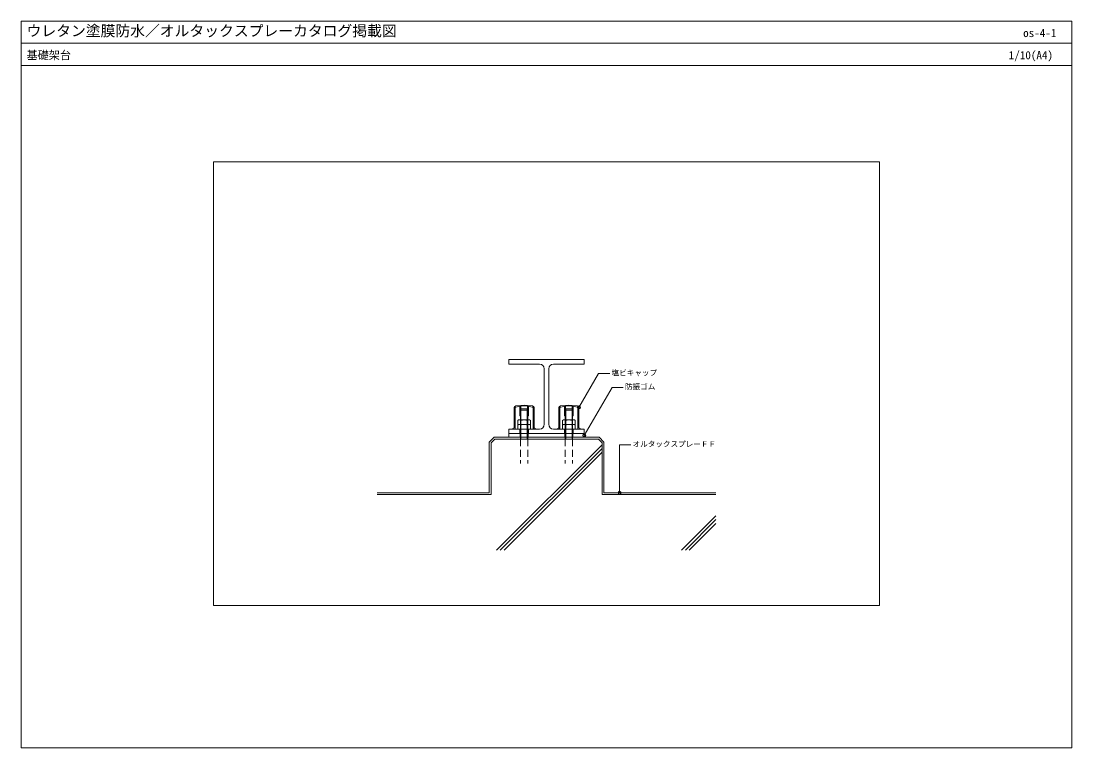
# Model space of a CAD drawing. Units: millimetres, scale not verified. Extents: x -1420 to 1420, y -983 to 982.
import ezdxf
from ezdxf.enums import TextEntityAlignment as Align

# ---------------------------------------------------------------- set-up
doc = ezdxf.new("R2010")
doc.units = ezdxf.units.MM
doc.header["$LTSCALE"] = 3
doc.linetypes.add('USER1', pattern=[9.525, 6.35, -3.175])
for name, color, linetype, lineweight in [('0-0_0', 7, 'Continuous', 18), ('0-1_WAKU', 7, 'Continuous', 18), ('0-4_KUTAI', 3, 'Continuous', 18), ('0-5_BOUSUI', 1, 'Continuous', 18), ('0-6_HATCH', 9, 'Continuous', 18), ('0-7_KANAMONO_SCREW', 4, 'Continuous', 18), ('0-9_MOJI', 7, 'Continuous', 18), ('0-D_A022KUTAI-S', 6, 'Continuous', 18)]:
    doc.layers.add(name, color=color, linetype=linetype, lineweight=lineweight)
doc.styles.add('ＭＳ ゴシック', font='')
doc.styles.get('ＭＳ ゴシック').set_extended_font_data('MS Gothic')

msp = doc.modelspace()

# ---------------------------------------------------------------- linework, layer by layer
at = {"layer": '0-0_0'}
msp.add_line((-1420.061, 922.263), (1419.939, 922.263), dxfattribs=at)
msp.add_lwpolyline([(-900.061, -598.099), (899.939, -598.099), (899.939, 601.901), (-900.061, 601.901)], close=True, dxfattribs=at)
at = {"layer": '0-1_WAKU'}
for points in [[(-1420.061, -983.099), (1419.939, -983.099), (1419.939, 982.263), (-1420.061, 982.263)], [(1419.939, 862.263), (-1420.061, 862.263), (-1420.061, 982.263), (1419.939, 982.263)]]:
    msp.add_lwpolyline(points, close=True, dxfattribs=at)
at = {"layer": '0-4_KUTAI'}
msp.add_lwpolyline([(-457.561, -298.099), (-149.838, -298.099), (-149.838, -158.099), (-139.838, -148.099), (140.162, -148.099), (150.162, -158.099), (150.162, -298.099), (457.439, -298.099)], dxfattribs=at)
at = {"layer": '0-5_BOUSUI'}
for points in [[(-102.061, -133.099), (101.939, -133.099), (101.939, -143.099), (-102.061, -143.099)], [(-71.561, -133.099), (-49.561, -133.099), (-49.561, -143.099), (-71.561, -143.099)], [(49.439, -133.099), (71.439, -133.099), (71.439, -143.099), (49.439, -143.099)]]:
    msp.add_lwpolyline(points, close=True, dxfattribs=at)
for points in [[(-457.561, -293.099), (-154.838, -293.099), (-154.838, -156.028), (-141.909, -143.099), (142.234, -143.099), (155.162, -156.028), (155.162, -293.099), (457.439, -293.099)], [(-457.561, -298.099), (-149.838, -298.099), (-149.838, -158.099), (-139.838, -148.099), (140.162, -148.099), (150.162, -158.099), (150.162, -298.099), (457.439, -298.099)]]:
    msp.add_lwpolyline(points, dxfattribs=at)
at = {"layer": '0-6_HATCH'}
for p, q in [((-134.838, -448.099), (150.162, -163.099)), ((-124.838, -448.099), (150.162, -173.099)), ((-114.838, -448.099), (150.162, -183.099)), ((365.162, -448.099), (457.439, -355.823)), ((375.162, -448.099), (457.439, -365.823)), ((385.162, -448.099), (457.439, -375.823))]:
    msp.add_line(p, q, dxfattribs=at)
at = {"layer": '0-7_KANAMONO_SCREW'}
for p, q in [((-50.561, -69.748), (-70.561, -69.748)), ((-69.027, -66.248), (-69.027, -148.099)), ((-52.095, -66.248), (-52.095, -148.099)), ((70.439, -69.748), (50.439, -69.748)), ((51.973, -66.248), (51.973, -148.099)), ((68.905, -66.248), (68.905, -148.099)), ((-74.656, -108.599), (-46.466, -108.599)), ((-69.126, -97.425), (-69.126, -108.399)), ((-69.126, -109.925), (-69.126, -120.899)), ((-51.996, -97.425), (-51.996, -108.399)), ((-51.996, -109.925), (-51.996, -120.899)), ((46.344, -108.599), (74.534, -108.599)), ((51.874, -97.425), (51.874, -108.399)), ((51.874, -109.925), (51.874, -120.899)), ((69.004, -97.425), (69.004, -108.399)), ((69.004, -109.925), (69.004, -120.899)), ((-88.065, -121.099), (-90.871, -121.099)), ((-74.656, -121.099), (-46.466, -121.099)), ((32.935, -121.099), (30.129, -121.099)), ((46.344, -121.099), (74.534, -121.099))]:
    msp.add_line(p, q, dxfattribs=at)
at = {"layer": '0-7_KANAMONO_SCREW', "linetype": 'USER1'}
for p, q in [((-70.561, -148.099), (-70.561, -214.109)), ((-50.561, -148.099), (-50.561, -214.109)), ((50.439, -148.099), (50.439, -214.109)), ((70.439, -148.099), (70.439, -214.109))]:
    msp.add_line(p, q, dxfattribs=at)
at = {"layer": '0-7_KANAMONO_SCREW'}
for points in [[(-83.371, -58.479), (-60.771, -56.099), (-60.352, -56.099), (-37.751, -58.479)], [(37.629, -58.479), (60.229, -56.099), (60.648, -56.099), (83.249, -58.479)], [(-90.871, -121.099), (-90.871, -119.263), (-87.753, -117.336), (-87.753, -62.508)], [(-84.753, -63.207), (-84.753, -119.009), (-87.871, -120.935), (-88.065, -121.099)], [(-38.429, -61.425), (-49.052, -59.3), (-49.052, -84.922), (-51.573, -84.922), (-51.573, -59.035), (-60.561, -58.088), (-69.55, -59.035), (-69.55, -84.922), (-72.071, -84.922), (-72.071, -59.3), (-82.694, -61.425)], [(-50.561, -148.099), (-50.561, -69.748), (-52.095, -66.248), (-69.027, -66.248), (-70.561, -69.748), (-70.561, -148.099)], [(-33.37, -62.508), (-33.37, -117.336), (-30.252, -119.263), (-30.252, -121.099), (-33.058, -121.099), (-33.252, -120.935), (-36.37, -119.009), (-36.37, -63.207)], [(30.129, -121.099), (30.129, -119.263), (33.247, -117.336), (33.247, -62.508)], [(36.247, -63.207), (36.247, -119.009), (33.129, -120.935), (32.935, -121.099)], [(82.571, -61.425), (71.948, -59.3), (71.948, -84.922), (69.427, -84.922), (69.427, -59.035), (60.439, -58.088), (51.45, -59.035), (51.45, -84.922), (48.929, -84.922), (48.929, -59.3), (38.306, -61.425)], [(70.439, -148.099), (70.439, -69.748), (68.905, -66.248), (51.973, -66.248), (50.439, -69.748), (50.439, -148.099)], [(87.63, -62.508), (87.63, -117.336), (90.748, -119.263), (90.748, -121.099), (87.942, -121.099), (87.748, -120.935), (84.63, -119.009), (84.63, -63.207)]]:
    msp.add_lwpolyline(points, dxfattribs=at)
for points in [[(-43.431, -97.425), (-43.431, -108.399), (-77.691, -108.399), (-77.691, -97.425), (-75.396, -96.099), (-45.726, -96.099)], [(-45.726, -108.599), (-75.396, -108.599), (-77.691, -109.925), (-77.691, -120.899), (-43.431, -120.899), (-43.431, -109.925)], [(77.569, -97.425), (77.569, -108.399), (43.309, -108.399), (43.309, -97.425), (45.604, -96.099), (75.274, -96.099)], [(75.274, -108.599), (45.604, -108.599), (43.309, -109.925), (43.309, -120.899), (77.569, -120.899), (77.569, -109.925)]]:
    msp.add_lwpolyline(points, close=True, dxfattribs=at)
for centre, radius, start, end in [((-81.108, -65.337), 7.222, 108.26508, 156.93758), ((-81.108, -65.337), 4.222, 112.05995, 149.6875), ((-40.015, -65.337), 4.222, 30.3125, 67.94005), ((-40.015, -65.337), 7.222, 23.06242, 71.73492), ((39.892, -65.337), 7.222, 108.26508, 156.93758), ((39.892, -65.337), 4.222, 112.05995, 149.6875), ((80.985, -65.337), 4.222, 30.3125, 67.94005), ((80.985, -65.337), 7.222, 23.06242, 71.73492), ((-73.409, -103.683), 7.583, 55.61575, 124.38425), ((-73.409, -116.183), 7.583, 55.61575, 124.38425), ((-74.656, -108.399), 0.2, 180, 270), ((-60.561, -124.444), 28.345, 72.41205, 107.58795), ((-60.561, -136.944), 28.345, 72.41205, 107.58795), ((-47.714, -103.683), 7.583, 55.61575, 124.38425), ((-47.714, -116.183), 7.583, 55.61575, 124.38425), ((-46.466, -108.399), 0.2, 270, 0), ((47.591, -103.683), 7.583, 55.61575, 124.38425), ((47.591, -116.183), 7.583, 55.61575, 124.38425), ((46.344, -108.399), 0.2, 180, 270), ((60.439, -124.444), 28.345, 72.41205, 107.58795), ((60.439, -136.944), 28.345, 72.41205, 107.58795), ((73.286, -103.683), 7.583, 55.61575, 124.38425), ((73.286, -116.183), 7.583, 55.61575, 124.38425), ((74.534, -108.399), 0.2, 270, 0), ((-74.656, -120.899), 0.2, 180, 270), ((-46.466, -120.899), 0.2, 270, 0), ((46.344, -120.899), 0.2, 180, 270), ((74.534, -120.899), 0.2, 270, 0)]:
    msp.add_arc(centre, radius, start, end, dxfattribs=at)
at = {"layer": '0-9_MOJI'}
for p, q in [((87.63, -62.508), (140.708, 29.427)), ((170.708, 29.427), (140.708, 29.427)), ((101.939, -138.099), (176.939, -8.196)), ((206.939, -8.196), (176.939, -8.196)), ((227.439, -163.196), (197.439, -163.196)), ((197.439, -293.099), (197.439, -163.196))]:
    msp.add_line(p, q, dxfattribs=at)
for centre in [(87.63, -62.508), (101.939, -138.099), (197.439, -293.099)]:
    msp.add_circle(centre, 4, dxfattribs=at)
at = {"layer": '0-D_A022KUTAI-S'}
for p, q in [((-6.061, -108.099), (-6.061, 41.901)), ((5.939, 41.901), (5.939, -108.099)), ((-72.061, -121.099), (-72.061, -133.099)), ((-49.061, -121.099), (-49.061, -133.099)), ((-49.061, -121.099), (-19.061, -121.099)), ((48.939, -133.099), (-49.061, -133.099)), ((18.939, -121.099), (48.939, -121.099)), ((48.939, -121.099), (48.939, -133.099)), ((48.939, -121.099), (48.939, -133.099)), ((71.939, -121.099), (71.939, -133.099)), ((71.939, -121.099), (71.939, -133.099))]:
    msp.add_line(p, q, dxfattribs=at)
at = {"layer": '0-D_A022KUTAI-S', "linetype": 'USER1'}
for p, q in [((-72.061, -121.099), (-49.061, -121.099)), ((-72.061, -133.099), (-49.061, -133.099)), ((48.939, -121.099), (71.939, -121.099)), ((48.939, -121.099), (71.939, -121.099)), ((48.939, -133.099), (71.939, -133.099)), ((48.939, -133.099), (71.939, -133.099))]:
    msp.add_line(p, q, dxfattribs=at)
at = {"layer": '0-D_A022KUTAI-S'}
for points in [[(-19.061, 54.901), (-102.061, 54.901), (-102.061, 66.901), (101.939, 66.901), (101.939, 54.901), (18.939, 54.901)], [(-72.061, -133.099), (-102.061, -133.099), (-102.061, -121.099), (-72.061, -121.099)], [(71.939, -121.099), (101.939, -121.099), (101.939, -133.099), (71.939, -133.099)]]:
    msp.add_lwpolyline(points, dxfattribs=at)
for centre, start, end in [((-19.061, 41.901), 0, 90), ((18.939, 41.901), 90, 180), ((-19.061, -108.099), 270, 0), ((18.939, -108.099), 180, 270)]:
    msp.add_arc(centre, 13, start, end, dxfattribs=at)

# ---------------------------------------------------------------- texts
at = {"layer": '0-1_WAKU', "style": 'ＭＳ ゴシック'}
for s, height, p in [('ウレタン塗膜防水／オルタックスプレーカタログ掲載図', 29.33, (-1405.061, 932.263)), ('os-4-1', 21.99, (1287.984, 932.263)), ('基礎架台', 21.99, (-1405.061, 872.263)), ('1/10(A4)', 21.99, (1248.999, 872.263))]:
    msp.add_text(s, height=height, dxfattribs=at).set_placement(p, align=Align.BOTTOM_LEFT)
at = {"layer": '0-9_MOJI', "style": 'ＭＳ ゴシック'}
for s, p in [('塩ビキャップ', (175.708, 19.427)), ('防振ゴム', (211.939, -18.196)), ('オルタックスプレーＦＦ', (232.439, -173.196))]:
    msp.add_text(s, height=14.66, dxfattribs=at).set_placement(p, align=Align.BOTTOM_LEFT)

doc.saveas('drawing.dxf')
